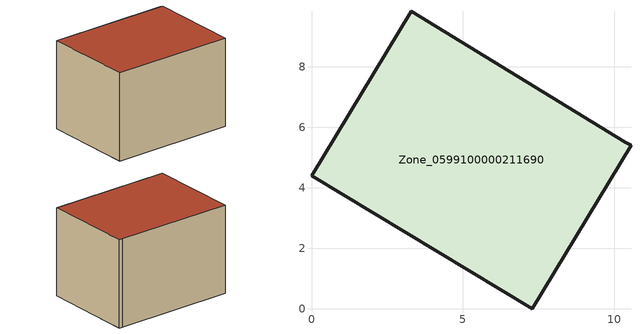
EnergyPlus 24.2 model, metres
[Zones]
Zone_0599100000211690
 floor ground (C_G): 3.29,9.83 10.37,5.51 10.55,5.4 7.29,0 0,4.4 z0
 wall outside (C_F): 10.37,5.51 3.29,9.83 0,4.4 7.29,0 10.55,5.4 10.37,5.51 z0:6.07
 roof outside (C_R): 7.29,0 10.55,5.4 10.37,5.51 3.29,9.83 0,4.4 z6.07
[BUILDING]
Pand.0599100000211690: North Axis=0; Terrain=City; Loads Convergence Tolerance Value=0.04; Temperature Convergence Tolerance Value=0.4; Solar Distribution=FullExterior; Maximum Number of Warmup Days=25; Minimum Number of Warmup Days=1
[Site:Location]
Rotterdam.The.Hague.AP_ZH_NLD Design_Conditions: Latitude=51.96; Longitude=4.45; Time Zone=1; Elevation=-4.5
[SITE:GROUNDTEMPERATURE:BUILDINGSURFACE]
18, 18, 18, 18, 18, 18, 18, 18, 18, 18, 18, 18
[MATERIAL] Thermal Absorptance=0.9; Solar Absorptance=0.7; Visible Absorptance=0.7
Name | Roughness | Thickness | Conductivity | Density | Specific Heat
G.TI.1946-1964 | MediumSmooth | 0.15 | 1 | 540 | 1210
F.TI.1946-1964 | Rough | 0.3 | 0.857143 | 1920 | 840
R.TI.1946-1964 | MediumRough | 0.2 | 0.277778 | 1500 | 1000
[CONSTRUCTION]
C_G: G.TI.1946-1964
C_F: F.TI.1946-1964
C_R: R.TI.1946-1964
[ZONE]
Zone_0599100000211690: Type=1; Multiplier=1; Ceiling Height=Autocalculate; Volume=Autocalculate; Floor Area=autocalculate; Part of Total Floor Area=Yes
[ZONEINFILTRATION:DESIGNFLOWRATE]
Infil_Zone_0599100000211690: Zone or ZoneList or Space or SpaceList=Zone_0599100000211690; Schedule=AlwaysOn; Design Flow Rate Calculation Method=Flow/Area; Flow Rate per Floor Area=0.003; Constant Term Coefficient=1; Temperature Term Coefficient=0; Velocity Term Coefficient=0; Velocity Squared Term Coefficient=0
[HVACTEMPLATE:ZONE:IDEALLOADSAIRSYSTEM]
Zone_0599100000211690: Maximum Heating Supply Air Temperature=50; Minimum Cooling Supply Air Temperature=13; Maximum Heating Supply Air Humidity Ratio=0.0156; Minimum Cooling Supply Air Humidity Ratio=0.0077; Heating Limit=NoLimit; Cooling Limit=NoLimit; Dehumidification Control Type=ConstantSensibleHeatRatio; Cooling Sensible Heat Ratio=0.7; Dehumidification Setpoint=60; Humidification Control Type=None; Humidification Setpoint=30; Outdoor Air Method=None; Outdoor Air Flow Rate per Person=0.00944; Outdoor Air Flow Rate per Zone Floor Area=0; Outdoor Air Flow Rate per Zone=0; Demand Controlled Ventilation Type=None; Outdoor Air Economizer Type=NoEconomizer; Heat Recovery Type=None; Sensible Heat Recovery Effectiveness=0.7; Latent Heat Recovery Effectiveness=0.65
[ZONECONTROL:THERMOSTAT]
ThermostatControl_Zone_0599100000211690: Zone or ZoneList=Zone_0599100000211690; Control Type Schedule=DualSetpointControlType; Control 1=Thermostat_Zone_0599100000211690; Temperature Difference Between Cutout And Setpoint=0
[THERMOSTATSETPOINT:DUALSETPOINT]
Thermostat_Zone_0599100000211690: Heating Setpoint Temperature Schedule=HeatingSetpoint_Zone_0599100000211690; Cooling Setpoint Temperature Schedule=CoolingSetpoint_Zone_0599100000211690
[SCHEDULE:COMPACT]
HeatingSetpoint_Zone_0599100000211690: Through: 12/31, For: AllDays, Until: 24:00, 21
CoolingSetpoint_Zone_0599100000211690: Through: 12/31, For: AllDays, Until: 24:00, 24
DualSetpointControlType: Through: 12/31, For: AllDays, Until: 24:00, 4
AlwaysOn: Through: 12/31, For: AllDays, Until: 24:00, 1
